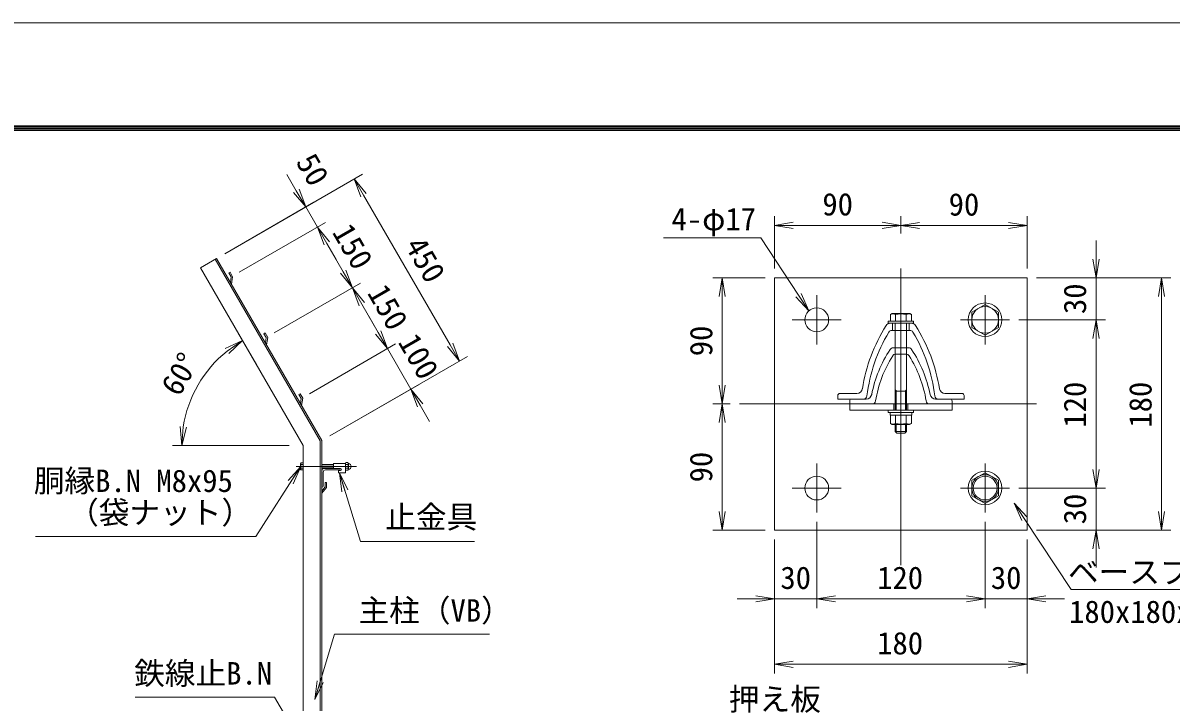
# Model space of a CAD drawing. Units: millimetres, scale not verified, with parts at other scales. Extents: x -4200 to 4200, y -2970 to 2970.
# Drawn here: x -159 to 2296, y 1517 to 2970 of the extents above; entities that cross this region are included whole.
import ezdxf
from ezdxf.enums import TextEntityAlignment as Align

# ---------------------------------------------------------------- set-up
doc = ezdxf.new("R2010")
doc.units = ezdxf.units.MM
doc.header["$LTSCALE"] = 20
doc.linetypes.add('DASHED', pattern=[7.5, 6, -1.5])
doc.linetypes.add('USER1', pattern=[50.8, 31.75, -6.35, 6.35, -6.35])
for name, color, linetype, lineweight in [('0-0_D-STR1', 1, 'Continuous', 18), ('0-1_D-BMK', 2, 'USER1', 13), ('0-2_D-STR-DIM', 7, 'Continuous', 9), ('0-3_D-STR3', 3, 'Continuous', 13), ('0-4_D-STR-TXT', 7, 'Continuous', 9), ('0-5_0', 7, 'Continuous', 9), ('0-7_D-TTL', 7, 'Continuous', 9)]:
    doc.layers.add(name, color=color, linetype=linetype, lineweight=lineweight)
doc.styles.add('ＭＳ ゴシック', font='')
doc.styles.get('ＭＳ ゴシック').set_extended_font_data('MS Gothic')

# ---------------------------------------------------------------- blocks, each defined once
blk = doc.blocks.new('_Open')
at = {"layer": '0-5_0'}
blk.add_line((-20, 3.33), (0, 0), dxfattribs=at)
blk.add_lwpolyline([(-20, -3.33), (0, 0), (-20, 0)], dxfattribs=at)
blk = doc.blocks.new('MLeader1')
at = {"layer": '0-4_D-STR-TXT'}
blk.add_line((1505.16, 2390.96), (1521.6, 2353.89), dxfattribs=at)
for points in [[(1499.6, 2387.29), (1418.72, 2510.08), (1218.16, 2510.08), (1210.96, 2510.08)], [(1494.03, 2383.62), (1521.6, 2353.89), (1499.6, 2387.29)]]:
    blk.add_lwpolyline(points, dxfattribs=at)
blk = doc.blocks.new('MLeader2')
at = {"layer": '0-4_D-STR-TXT'}
blk.add_line((1976.69, 1905.5), (1960.24, 1942.57), dxfattribs=at)
for points in [[(1987.82, 1912.84), (1960.24, 1942.57), (1982.25, 1909.17)], [(1982.25, 1909.17), (2082.17, 1757.59), (2547.99, 1757.59), (2555.19, 1757.59)]]:
    blk.add_lwpolyline(points, dxfattribs=at)

msp = doc.modelspace()

# ---------------------------------------------------------------- linework, layer by layer
at = {"layer": '0-0_D-STR1'}
for p, q in [((255.32, 2466.17), (220.68, 2446.17)), ((476.82, 2075.52), (252.29, 2464.42)), ((480.32, 2076.45), (255.32, 2466.17)), ((440.32, 2065.74), (220.68, 2446.17)), ((281.44, 2434.92), (284.04, 2436.42)), ((281.44, 2434.92), (286.38, 2426.36)), ((284.04, 2436.42), (289.54, 2426.89)), ((286.38, 2426.36), (284.85, 2415.03)), ((284.85, 2415.03), (287.13, 2411.07)), ((289.54, 2426.89), (287.13, 2411.07)), ((356.44, 2305.01), (361.38, 2296.46)), ((361.38, 2296.46), (359.85, 2285.12)), ((359.85, 2285.12), (362.13, 2281.16)), ((364.54, 2296.99), (362.13, 2281.16)), ((1701.63, 2274.65), (1735.05, 2274.65)), ((1706.13, 2261.15), (1729.53, 2261.15)), ((431.44, 2175.11), (434.04, 2176.61)), ((431.44, 2175.11), (436.38, 2166.56)), ((434.04, 2176.61), (439.54, 2167.08)), ((436.38, 2166.56), (434.85, 2155.22)), ((439.54, 2167.08), (437.13, 2151.26)), ((1608.84, 2160.65), (1608.84, 2154.65)), ((1608.84, 2160.65), (1608.84, 2154.65)), ((1644.11, 2165.15), (1613.34, 2165.15)), ((1792.57, 2165.15), (1823.34, 2165.15)), ((1827.84, 2160.65), (1827.84, 2154.65)), ((434.85, 2155.22), (437.13, 2151.26)), ((1656.93, 2154.65), (1608.84, 2154.65)), ((1779.75, 2154.65), (1827.84, 2154.65)), ((440.32, 396.45), (440.32, 2065.74)), ((476.82, 231.45), (476.82, 2075.52)), ((480.32, 231.45), (480.32, 2076.45)), ((520.32, 2016.45), (485.32, 2016.45)), ((518.32, 2013.45), (487.82, 2013.45)), ((520.32, 2015.45), (520.32, 2016.45)), ((480.32, 2011.45), (480.32, 1976.45)), ((483.32, 2008.95), (483.32, 1978.45)), ((487.32, 1976.95), (480.32, 1967.9)), ((481.32, 1976.45), (480.32, 1976.45)), ((490.32, 1975.83), (480.32, 1963.33)), ((480.32, 1967.9), (480.32, 1963.33)), ((487.32, 1986.83), (487.32, 1976.95)), ((487.32, 1986.83), (490.32, 1986.83)), ((490.32, 1986.83), (490.32, 1975.83))]:
    msp.add_line(p, q, dxfattribs=at)
msp.add_lwpolyline([(356.44, 2305.01), (359.04, 2306.51), (364.54, 2296.99)], dxfattribs=at)
for centre, radius, start, end in [((1922.21, 2122.1), 271.5, 146.67148, 168.8028), ((1701.63, 2267.15), 7.5, 90, 146.67148), ((1707.15, 2253.65), 7.5, 90, 147.4916), ((1729.53, 2253.65), 7.5, 32.5084, 90), ((1735.05, 2267.15), 7.5, 33.32852, 90), ((1514.47, 2122.1), 271.5, 11.1972, 33.32852), ((1913.34, 2122.25), 252, 147.4916, 171.15527), ((1523.34, 2122.25), 252, 8.84473, 32.5084), ((1613.34, 2160.65), 4.5, 90, 180), ((1644.11, 2177.15), 12, 270, 348.8028), ((1656.93, 2162.15), 7.5, 270, 351.15527), ((1779.75, 2162.15), 7.5, 188.84473, 270), ((1792.57, 2177.15), 12, 191.1972, 270), ((1823.34, 2160.65), 4.5, 0, 90), ((485.32, 2011.45), 5, 90, 180), ((487.82, 2008.95), 4.5, 90, 180), ((518.32, 2015.45), 2, 270, 0), ((481.32, 1978.45), 2, 270, 0)]:
    msp.add_arc(centre, radius, start, end, dxfattribs=at)
at = {"layer": '0-1_D-BMK'}
for p, q in [((1718.34, 1809.65), (1718.34, 2499.65)), ((1538.34, 2282.15), (1538.34, 2387.15)), ((1898.34, 2282.15), (1898.34, 2387.15)), ((1485.84, 2334.65), (1590.84, 2334.65)), ((1950.84, 2334.65), (1845.84, 2334.65)), ((1373.34, 2154.65), (2063.34, 2154.65)), ((554.55, 2020.95), (425.32, 2020.95)), ((1538.34, 2027.15), (1538.34, 1922.15)), ((1898.34, 2027.15), (1898.34, 1922.15)), ((1485.84, 1974.65), (1590.84, 1974.65)), ((1950.84, 1974.65), (1845.84, 1974.65))]:
    msp.add_line(p, q, dxfattribs=at)
at = {"layer": '0-2_D-STR-DIM'}
for p, q in [((272.64, 2476.17), (566.98, 2646.1)), ((425.73, 2610.74), (405.73, 2645.38)), ((272.64, 2476.17), (463.05, 2586.1)), ((569.66, 2601.46), (754.66, 2281.03)), ((445.73, 2576.1), (470.73, 2532.8)), ((1448.34, 2444.65), (1448.34, 2556.82)), ((1718.34, 2519.65), (1718.34, 2556.82)), ((1718.34, 2519.65), (1718.34, 2556.52)), ((1988.34, 2444.65), (1988.34, 2556.52)), ((303.7, 2436.36), (488.05, 2542.8)), ((303.7, 2436.36), (488.05, 2542.8)), ((1488.34, 2536.82), (1678.34, 2536.82)), ((1758.34, 2536.52), (1948.34, 2536.52)), ((2135.51, 2464.65), (2135.51, 2504.65)), ((490.73, 2498.16), (510.73, 2463.52)), ((490.73, 2498.16), (525.73, 2437.54)), ((378.7, 2306.46), (563.05, 2412.89)), ((378.7, 2306.46), (563.05, 2412.89)), ((1428.34, 2424.65), (1316.32, 2424.65)), ((2008.34, 2424.65), (2295.51, 2424.65)), ((2008.34, 2424.65), (2155.51, 2424.65)), ((2135.51, 2334.65), (2135.51, 2424.65)), ((1336.32, 2194.65), (1336.32, 2384.65)), ((2275.51, 2384.65), (2275.51, 1924.65)), ((565.73, 2368.25), (600.73, 2307.63)), ((600.73, 2307.63), (580.73, 2342.27)), ((1970.84, 2334.65), (2155.51, 2334.65)), ((1970.84, 2334.65), (2155.51, 2334.65)), ((341.04, 2237.69), (300.6, 2307.74)), ((453.7, 2176.56), (638.05, 2282.99)), ((453.7, 2176.56), (638.05, 2282.99)), ((2135.51, 2014.65), (2135.51, 2294.65)), ((2135.51, 2294.65), (2135.51, 2254.65)), ((620.73, 2272.99), (670.73, 2186.39)), ((497.64, 2086.45), (791.98, 2256.39)), ((497.64, 2086.45), (688.05, 2196.39)), ((690.73, 2151.75), (710.73, 2117.11)), ((1353.34, 2154.65), (1316.17, 2154.65)), ((1353.34, 2154.65), (1316.32, 2154.65)), ((1336.17, 2114.65), (1336.17, 1924.65)), ((410.55, 2065.74), (160.88, 2065.74)), ((2135.51, 2014.65), (2135.51, 2054.65)), ((1970.84, 1974.65), (2155.51, 1974.65)), ((1970.84, 1974.65), (2155.51, 1974.65)), ((2135.51, 1974.65), (2135.51, 1884.65)), ((1538.34, 1902.15), (1538.34, 1717.48)), ((1538.34, 1902.15), (1538.34, 1717.48)), ((1898.34, 1902.15), (1898.34, 1717.48)), ((1898.34, 1902.15), (1898.34, 1717.48)), ((1428.34, 1884.65), (1316.17, 1884.65)), ((2008.34, 1884.65), (2295.51, 1884.65)), ((2008.34, 1884.65), (2155.51, 1884.65)), ((1448.34, 1864.65), (1448.34, 1577.48)), ((1448.34, 1864.65), (1448.34, 1717.48)), ((1988.34, 1864.65), (1988.34, 1577.48)), ((1988.34, 1864.65), (1988.34, 1717.48)), ((2135.51, 1844.65), (2135.51, 1804.65)), ((1408.34, 1737.48), (1368.34, 1737.48)), ((1538.34, 1737.48), (1448.34, 1737.48)), ((1578.34, 1737.48), (1858.34, 1737.48)), ((1578.34, 1737.48), (1618.34, 1737.48)), ((1858.34, 1737.48), (1818.34, 1737.48)), ((1898.34, 1737.48), (1988.34, 1737.48)), ((2028.34, 1737.48), (2068.34, 1737.48)), ((1948.34, 1597.48), (1488.34, 1597.48))]:
    msp.add_line(p, q, dxfattribs=at)
msp.add_arc((440.32, 2065.74), 259.44, 128.84241, 171.15759, dxfattribs=at)
at = {"layer": '0-3_D-STR3'}
for p, q in [((1898.34, 2367.5), (1869.84, 2351.16)), ((1898.34, 2367.5), (1926.84, 2351.16)), ((1699.44, 2347.85), (1695.82, 2345.76)), ((1695.82, 2331.95), (1695.82, 2345.76)), ((1695.82, 2331.95), (1740.86, 2331.95)), ((1699.44, 2347.85), (1737.24, 2347.85)), ((1707.08, 2331.95), (1707.08, 2345.76)), ((1729.6, 2331.95), (1729.6, 2345.76)), ((1737.24, 2347.85), (1740.86, 2345.76)), ((1740.86, 2331.95), (1740.86, 2345.76)), ((1745.34, 2331.95), (1745.34, 2327.15)), ((1869.84, 2351.16), (1869.84, 2318.14)), ((1926.84, 2351.16), (1926.84, 2318.14)), ((1745.34, 2327.15), (1691.34, 2327.15)), ((1740.86, 2327.15), (1695.82, 2327.15)), ((1737.67, 2312.15), (1699.01, 2312.15)), ((1706.34, 2327.15), (1706.34, 2141.15)), ((1730.34, 2327.15), (1730.34, 2141.15)), ((1898.34, 2301.8), (1869.84, 2318.14)), ((1898.34, 2301.8), (1926.84, 2318.14)), ((1706.34, 2184.95), (1709.34, 2181.95)), ((1730.34, 2184.95), (1727.34, 2181.95)), ((1583.34, 2165.15), (1583.34, 2172.65)), ((1638.4, 2165.15), (1583.34, 2165.15)), ((1624.06, 2177.15), (1587.84, 2177.15)), ((1730.34, 2181.95), (1706.34, 2181.95)), ((1708.59, 2181.95), (1708.59, 2141.15)), ((1728.09, 2181.95), (1728.09, 2141.15)), ((1798.28, 2165.15), (1853.34, 2165.15)), ((1812.61, 2177.15), (1848.84, 2177.15)), ((1853.34, 2165.15), (1853.34, 2172.65)), ((1853.34, 2165.15), (1853.34, 2172.65)), ((1745.34, 2136.35), (1691.34, 2136.35)), ((1745.34, 2141.15), (1745.34, 2136.35)), ((1695.82, 2130.35), (1740.86, 2130.35)), ((1707.08, 2130.35), (1707.08, 2113.03)), ((1729.6, 2130.35), (1729.6, 2113.03)), ((1699.59, 2110.85), (1737.09, 2110.85)), ((1706.34, 2110.85), (1706.34, 2095.55)), ((1706.34, 2095.55), (1709.94, 2091.95)), ((1730.34, 2095.55), (1706.34, 2095.55)), ((1708.59, 2110.85), (1708.59, 2093.3)), ((1726.74, 2091.95), (1709.94, 2091.95)), ((1730.34, 2095.55), (1726.74, 2091.95)), ((1728.09, 2110.85), (1728.09, 2093.3)), ((1730.34, 2110.85), (1730.34, 2095.55)), ((435.02, 2027.25), (435.72, 2028.46)), ((435.02, 2027.25), (435.02, 2014.65)), ((435.02, 2014.65), (435.72, 2013.45)), ((440.32, 2028.46), (435.72, 2028.46)), ((440.32, 2024.71), (435.72, 2024.71)), ((440.32, 2017.2), (435.72, 2017.2)), ((440.32, 2013.45), (435.72, 2013.45)), ((440.32, 2028.46), (440.32, 2013.45)), ((480.32, 2024.95), (505.57, 2024.95)), ((480.32, 2024.2), (505.57, 2024.2)), ((480.32, 2017.7), (505.57, 2017.7)), ((480.32, 2016.95), (505.57, 2016.95)), ((505.57, 2026.95), (505.57, 2016.45)), ((530.57, 2026.95), (505.57, 2026.95)), ((520.32, 2016.45), (505.57, 2016.45)), ((530.57, 2027.19), (530.57, 2014.84)), ((530.57, 2027.19), (530.57, 2014.84)), ((530.57, 2026.95), (530.57, 2006.95)), ((531.57, 2029.05), (536.07, 2029.05)), ((536.07, 2025), (531.57, 2025)), ((536.07, 2016.9), (531.57, 2016.9)), ((531.57, 2012.85), (536.07, 2012.85)), ((537.07, 2027.19), (537.07, 2014.84)), ((537.07, 2027.19), (537.07, 2014.84)), ((515.57, 2011.95), (515.57, 2006.95)), ((520.32, 2011.95), (515.57, 2011.95)), ((530.57, 2006.95), (515.57, 2006.95)), ((1898.34, 2007.5), (1869.84, 1991.16)), ((1869.84, 1991.16), (1869.84, 1958.14)), ((1898.34, 2007.5), (1926.84, 1991.16)), ((1926.84, 1991.16), (1926.84, 1958.14)), ((1898.34, 1941.8), (1869.84, 1958.14)), ((1898.34, 1941.8), (1926.84, 1958.14))]:
    msp.add_line(p, q, dxfattribs=at)
at = {"layer": '0-3_D-STR3', "linetype": 'DASHED'}
for p, q in [((1700.34, 2312.15), (1700.34, 2327.04)), ((1736.34, 2312.15), (1736.34, 2327.04)), ((1703.34, 2141.15), (1703.34, 2154.65)), ((1733.34, 2141.15), (1733.34, 2154.65))]:
    msp.add_line(p, q, dxfattribs=at)
at = {"layer": '0-3_D-STR3'}
for points in [[(1988.34, 1884.65), (1988.34, 2424.65), (1448.34, 2424.65), (1448.34, 1884.65)], [(1827.84, 2154.65), (1608.84, 2154.65), (1608.84, 2141.15), (1827.84, 2141.15)], [(1741.44, 2130.35), (1741.44, 2136.35), (1695.24, 2136.35), (1695.24, 2130.35)]]:
    msp.add_lwpolyline(points, close=True, dxfattribs=at)
for points in [[(1745.34, 2331.95), (1691.34, 2331.95), (1691.34, 2327.15)], [(1745.34, 2141.15), (1691.34, 2141.15), (1691.34, 2136.35)], [(1695.82, 2130.35), (1695.82, 2113.03), (1699.59, 2110.85)], [(1740.86, 2130.35), (1740.86, 2113.03), (1737.09, 2110.85)]]:
    msp.add_lwpolyline(points, dxfattribs=at)
for centre, radius in [((1538.34, 2334.65), 25.5), ((1898.34, 2334.65), 36), ((1898.34, 2334.65), 28.5), ((1538.34, 1974.65), 25.5), ((1898.34, 1974.65), 36), ((1898.34, 1974.65), 28.5), ((1898.34, 1974.65), 25.5)]:
    msp.add_circle(centre, radius, dxfattribs=at)
for centre, radius, start, end in [((1701.45, 2337.54), 9.97, 55.61585, 124.38415), ((1718.34, 2310.25), 37.26, 72.4121, 107.5879), ((1735.23, 2337.54), 9.97, 55.61585, 124.38415), ((1991.34, 2130.05), 360, 147.73028, 170.85863), ((1991.34, 2130.05), 348, 149.15113, 173.11764), ((1695.82, 2316.65), 10.5, 90, 147.73028), ((1699.01, 2304.65), 7.5, 90, 149.15113), ((1737.67, 2304.65), 7.5, 30.84887, 90), ((1740.86, 2316.65), 10.5, 32.26972, 90), ((1445.34, 2130.05), 348, 6.88236, 30.84887), ((1445.34, 2130.05), 360, 9.14137, 32.26972), ((1624.06, 2189.15), 12, 270, 350.85863), ((1812.61, 2189.15), 12, 189.14137, 270), ((1587.84, 2172.65), 4.5, 90, 180), ((1638.4, 2172.65), 7.5, 270, 353.11764), ((1798.28, 2172.65), 7.5, 186.88236, 270), ((1848.84, 2172.65), 4.5, 0, 90), ((1701.45, 2121.25), 9.97, 235.61585, 304.38416), ((1718.34, 2148.54), 37.26, 252.4121, 287.5879), ((1735.23, 2121.25), 9.97, 235.61586, 304.38414), ((438.46, 2026.58), 3.32, 145.61585, 214.38415), ((447.56, 2020.95), 12.42, 162.4121, 197.5879), ((438.46, 2015.32), 3.32, 145.61585, 214.38415), ((520.32, 2014.2), 2.25, 270, 90), ((533.11, 2027.03), 2.54, 127.21089, 232.78911), ((539.27, 2020.95), 8.7, 152.26063, 207.73937), ((533.12, 2014.88), 2.55, 127.42505, 232.57495), ((534.53, 2027.03), 2.54, 307.21089, 52.78911), ((528.37, 2020.95), 8.7, 332.26063, 27.73937), ((534.52, 2014.88), 2.55, 307.42505, 52.57495), ((537.44, 2027.9), 0.5, 189.83916, 262.83194), ((537.44, 2014.01), 0.5, 97.16806, 163.42019), ((536.57, 2020.95), 6.5, 277.16806, 82.83194)]:
    msp.add_arc(centre, radius, start, end, dxfattribs=at)
at = {"layer": '0-4_D-STR-TXT'}
for points in [[(-132, 1871), (339.23, 1871), (434.06, 2019.27)], [(806.81, 1859.92), (563, 1859.92), (518.67, 2005.07)], [(839.09, 1661.61), (507.71, 1661.61), (466.01, 1523.95)], [(81.26, 1526.83), (379.07, 1526.83), (434.68, 1431.93)]]:
    msp.add_lwpolyline(points, dxfattribs=at)
at = {"layer": '0-7_D-TTL', "color": 2, "lineweight": 18}
msp.add_lwpolyline([(-4200, 2970), (4200, 2970), (4200, -2970), (-4200, -2970)], close=True, dxfattribs=at)
at = {"layer": '0-7_D-TTL'}
for points in [[(-3930, 2750), (3930, 2750), (3930, -2750), (-3930, -2750)], [(-3927.5, 2747.5), (3927.5, 2747.5), (3927.5, -2747.5), (-3927.5, -2747.5)], [(-3925, 2745), (3925, 2745), (3925, -2745), (-3925, -2745)], [(-3922.5, 2742.5), (3922.5, 2742.5), (3922.5, -2742.5), (-3922.5, -2742.5)], [(-3920, 2740), (3920, 2740), (3920, -2740), (-3920, -2740)]]:
    msp.add_lwpolyline(points, close=True, dxfattribs=at)

# ---------------------------------------------------------------- block references
at = {"layer": '0-2_D-STR-DIM', "xscale": 2, "yscale": 2}
for p, rotation in [((549.66, 2636.1), 120), ((445.73, 2576.1), 300), ((470.73, 2532.8), 120), ((470.73, 2532.8), 120), ((1448.34, 2536.82), 180), ((1718.34, 2536.52), 180), ((2135.51, 2424.65), 270), ((545.73, 2402.89), 300), ((545.73, 2402.89), 120), ((1336.32, 2424.65), 90), ((2275.51, 2424.65), 90), ((2135.51, 2334.65), 90), ((2135.51, 2334.65), 90), ((620.73, 2272.99), 300), ((620.73, 2272.99), 300), ((310.6, 2290.42), 34.42121), ((774.66, 2246.39), 300), ((670.73, 2186.39), 120), ((1336.32, 2154.65), 270), ((1336.17, 2154.65), 90), ((180.88, 2065.74), 265.57879), ((2135.51, 1974.65), 270), ((2135.51, 1974.65), 270), ((1336.17, 1884.65), 270), ((2275.51, 1884.65), 270), ((2135.51, 1884.65), 90), ((1538.34, 1737.48), 180), ((1538.34, 1737.48), 180), ((1988.34, 1737.48), 180), ((1448.34, 1597.48), 180)]:
    msp.add_blockref('_Open', p, dxfattribs=dict(at, rotation=rotation))
for p in [(1718.34, 2536.82), (1988.34, 2536.52), (1448.34, 1737.48), (1898.34, 1737.48), (1898.34, 1737.48), (1988.34, 1597.48)]:
    msp.add_blockref('_Open', p, dxfattribs=at)
at = {"layer": '0-4_D-STR-TXT'}
for name in ['MLeader1', 'MLeader2']:
    msp.add_blockref(name, (0, 0), dxfattribs=at)
at = {"layer": '0-4_D-STR-TXT', "xscale": 2, "yscale": 2}
for p, rotation in [((435.14, 2020.95), 57.39815), ((518.09, 2006.99), 106.98059), ((465.43, 1522.03), 253.14944)]:
    msp.add_blockref('_Open', p, dxfattribs=dict(at, rotation=rotation))

# ---------------------------------------------------------------- texts
at = {"layer": '0-2_D-STR-DIM', "style": 'ＭＳ ゴシック'}
for s, rotation, p in [('50', 300, (411.1, 2665.41)), ('150', 300, (488.75, 2515.08)), ('450', 300, (643.75, 2486.62)), ('150', 300, (563.75, 2385.18)), ('30', 90, (2128.76, 2347.03)), ('90', 90, (1329.57, 2256.78)), ('100', 300, (629.48, 2279.9)), ('60°', 60, (187.77, 2160.68)), ('120', 90, (2128.76, 2104)), ('180', 90, (2268.76, 2104)), ('90', 90, (1329.42, 1986.78)), ('30', 90, (2128.76, 1897.03))]:
    msp.add_text(s, height=48.09, rotation=rotation, dxfattribs=at).set_placement(p, align=Align.BOTTOM_LEFT)
for s, p in [('90', (1550.46, 2543.57)), ('90', (1820.46, 2543.26)), ('30', (1460.71, 1744.23)), ('120', (1667.69, 1744.23)), ('30', (1910.71, 1744.23)), ('180', (1667.69, 1604.23))]:
    msp.add_text(s, height=48.09, dxfattribs=at).set_placement(p, align=Align.BOTTOM_LEFT)
at = {"layer": '0-4_D-STR-TXT', "style": 'ＭＳ ゴシック'}
for s, p in [('4-φ17', (1228.07, 2511.87)), ('胴縁B.N M8x95', (-135.55, 1951.73)), ('（袋ナット）', (-62.2, 1883.84)), ('止金具', (615.7, 1874.16)), ('ベースプレート', (2075.54, 1756.49)), ('主柱（VB）', (558.63, 1674.19)), ('180x180x9 ', (2077.99, 1671.6)), ('鉄線止B.N', (78.98, 1539.67)), ('押え板', (1350.6, 1484.37))]:
    msp.add_text(s, height=48.09, dxfattribs=at).set_placement(p, align=Align.BOTTOM_LEFT)

doc.saveas('drawing.dxf')
